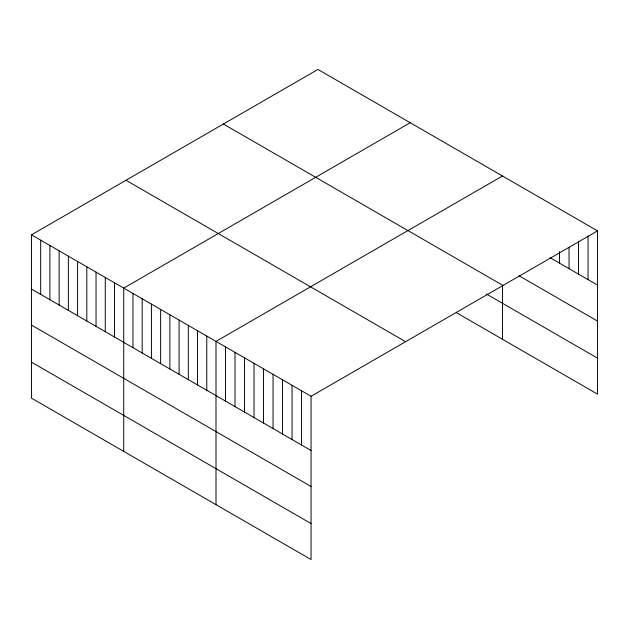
<?xml version="1.0" encoding="UTF-8"?>
<svg xmlns="http://www.w3.org/2000/svg" width="629" height="629" viewBox="0 0 629 629"><rect width="100%" height="100%" fill="white"/><g stroke="black" fill="none" stroke-linecap="round" stroke-linejoin="round"><path stroke-width="0.94" d="M597.55 230.882L311.064 396.278L311.064 559.551L31.45 398.118L31.45 234.845L317.936 69.449L597.55 230.882L597.55 394.155L456.347 312.629M410.21 122.718L123.724 288.121L123.724 451.394M502.477 175.994L215.999 341.39L215.999 504.67M550.013 257.662L597.55 285.102M519.122 275.809L597.55 321.089M223.397 124.031L503.011 285.464M486.539 294.081L597.55 358.168M125.989 180.264L405.603 341.696M31.45 234.845L311.064 396.278M31.45 289.065L311.064 450.506M31.45 325.059L311.064 486.492M31.45 362.131L311.064 523.564M588.044 236.04L588.044 279.614M578.538 241.206L578.538 274.126M569.033 247.339L569.033 268.638M559.519 251.529L559.519 263.15M502.477 285.668L502.477 339.267M301.558 390.79L301.558 445.017M292.053 385.302L292.053 439.529M282.547 379.814L282.547 434.034M273.041 374.326L273.041 428.546M263.527 368.838L263.527 423.058M254.022 363.35L254.022 417.57M244.516 357.862L244.516 412.081M235.01 352.374L235.01 406.593M225.504 346.878L225.504 401.105M206.768 336.067L206.768 390.287M197.545 330.736L197.545 384.964M188.315 325.413L188.315 379.633M179.084 320.082L179.084 374.31M169.861 314.759L169.861 368.979M160.631 309.429L160.631 363.648M151.408 304.098L151.408 358.326M142.178 298.775L142.178 352.995M132.947 293.444L132.947 347.672M114.494 282.791L114.494 337.018M105.271 277.468L105.271 331.687M96.04 272.137L96.04 326.357M86.818 266.806L86.818 321.034M77.587 261.483L77.587 315.703M68.357 256.152L68.357 310.38M59.134 250.829L59.134 305.049M49.903 245.499L49.903 299.726M40.681 240.176L40.681 294.396"/></g></svg>
